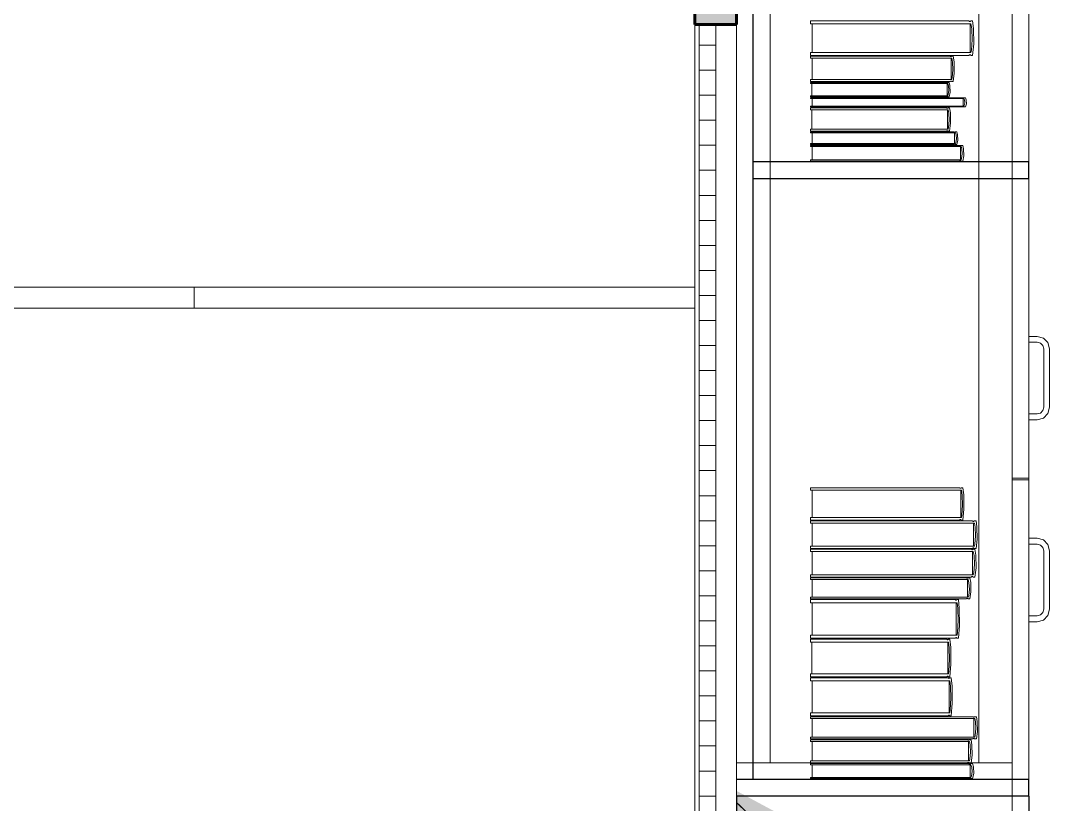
# Model space of a CAD drawing. Header units: inches. Extents: x -38 to 5698, y -33 to 92.
# Drawn here: x 303.862 to 305.097, y 34.79 to 35.729 of the extents above; entities that cross this region are included whole.
import ezdxf

# ---------------------------------------------------------------- set-up
doc = ezdxf.new("R2010")
doc.units = ezdxf.units.IN
doc.header["$MEASUREMENT"] = 0
doc.set_wipeout_variables(frame=1)
doc.linetypes.add('Wipeout_Contour', pattern=[1, 0, -1])
for name, color, linetype in [('02 _ ARQ _ ZON _ Espacio.3D', 7, 'Continuous'), ('Acabado - Muros', 7, 'Continuous'), ('Interior - Mobiliario', 7, 'Continuous'), ('Notas - Etiquetas', 251, 'Continuous')]:
    doc.layers.add(name, color=color, linetype=linetype)
doc.dimstyles.new('Estilo_Generado__8', dxfattribs={"dimtxt": 0.18, "dimasz": 0.0912, "dimexe": 0.18, "dimexo": 0.0625, "dimgap": 0, "dimtad": 0, "dimtih": 1, "dimtoh": 1, "dimdec": 4, "dimzin": 0, "dimdsep": 46, "dimcen": 0.09, "dimadec": 0, "dimazin": 0, "dimtfac": 1, "dimtdec": 4, "dimtmove": 0, "dimatfit": 3, "dimldrblk": 'ARROWHEAD_5', "dimfxl": 1, "dimtolj": 1, "dimtzin": 0, "dimarcsym": 0})

# ---------------------------------------------------------------- blocks, each defined once
blk = doc.blocks.new('ARROWHEAD_5')
at = {"linetype": 'Continuous', "lineweight": 0}
blk.add_hatch(color=0, dxfattribs=at).paths.add_polyline_path([(-1, 0.2679), (0, 0), (-1, -0.2679)])
at = {"color": 0, "linetype": 'Continuous', "lineweight": 0}
blk.add_line((0, 0), (-1, 0), dxfattribs=at)

msp = doc.modelspace()

# ---------------------------------------------------------------- linework, layer by layer
at = {"layer": '02 _ ARQ _ ZON _ Espacio.3D', "color": 254, "linetype": 'Continuous', "lineweight": 0, "flags": 128}
for points in [[(294.47, 29.75), (300.57, 29.75), (300.57, 30.8002), (301.07, 30.8001), (301.07, 30.2), (301.67, 30.1999), (301.67, 29.75), (304.67, 29.75), (304.67, 39.7505), (301.07, 39.7505), (301.07, 39), (300.57, 39), (300.57, 39.4), (294.07, 39.4)], [(307.57, 39), (307.57, 39.7505), (306.294, 39.7505), (306.294, 39.3999), (306.064, 39.4), (306.064, 39.7505), (304.72, 39.75), (304.72, 29.75), (307.57, 29.75), (307.57, 30.6)]]:
    msp.add_lwpolyline(points, dxfattribs=at)
at = {"layer": 'Interior - Mobiliario', "color": 175, "linetype": 'Continuous', "lineweight": 13}
for p, q in [((304.74, 34.82), (304.74, 36.28)), ((305.05, 36.28), (305.05, 34.82)), ((304.8087, 35.7257), (304.8087, 35.729)), ((304.8087, 35.729), (304.9984, 35.729)), ((305.0007, 35.7257), (304.8087, 35.7257)), ((304.8106, 35.6911), (304.8106, 35.7257)), ((304.9984, 35.729), (304.9986, 35.7288)), ((304.9986, 35.7288), (304.9988, 35.7285)), ((304.9988, 35.7285), (304.9991, 35.7284)), ((304.9991, 35.7284), (304.9994, 35.7283)), ((304.9994, 35.7283), (304.9997, 35.7283)), ((304.9997, 35.7283), (304.9999, 35.7284)), ((304.9998, 35.7257), (304.9998, 35.6911)), ((304.9999, 35.7284), (305.0002, 35.7286)), ((305.0002, 35.7286), (305.0005, 35.7288)), ((305.0005, 35.7288), (305.0006, 35.729)), ((305.0006, 35.729), (305.0027, 35.729)), ((305.0016, 35.7195), (305.0007, 35.7257)), ((305.0027, 35.729), (305.0037, 35.7199)), ((305.0021, 35.7069), (305.0016, 35.7195)), ((305.0037, 35.7199), (305.004, 35.7016)), ((305.0013, 35.6942), (305.0021, 35.7069)), ((305.004, 35.7016), (305.0027, 35.6878)), ((304.8087, 35.6878), (304.8087, 35.6911)), ((304.8087, 35.6911), (305.0007, 35.6911)), ((304.9993, 35.6885), (304.999, 35.6884)), ((304.9996, 35.6885), (304.9993, 35.6885)), ((304.9999, 35.6884), (304.9996, 35.6885)), ((305.0007, 35.6911), (305.0013, 35.6942)), ((304.9984, 35.6878), (304.8087, 35.6878)), ((304.8087, 35.6844), (304.8087, 35.6868)), ((304.8087, 35.6868), (304.9758, 35.6868)), ((304.9779, 35.6844), (304.8087, 35.6844)), ((304.8104, 35.6588), (304.8104, 35.6844)), ((304.9758, 35.6868), (304.976, 35.6867)), ((304.976, 35.6867), (304.9762, 35.6865)), ((304.9762, 35.6865), (304.9764, 35.6864)), ((304.9764, 35.6864), (304.9767, 35.6863)), ((304.9767, 35.6863), (304.9769, 35.6863)), ((304.9769, 35.6863), (304.9772, 35.6864)), ((304.977, 35.6844), (304.977, 35.6588)), ((304.9772, 35.6864), (304.9774, 35.6865)), ((304.9774, 35.6865), (304.9776, 35.6867)), ((304.9776, 35.6867), (304.9777, 35.6868)), ((304.9777, 35.6868), (304.9796, 35.6868)), ((304.9786, 35.6798), (304.9779, 35.6844)), ((304.9791, 35.6704), (304.9786, 35.6798)), ((304.9796, 35.6868), (304.9805, 35.6801)), ((304.9805, 35.6801), (304.9807, 35.6665)), ((304.9985, 35.688), (304.9984, 35.6878)), ((304.9988, 35.6882), (304.9985, 35.688)), ((304.999, 35.6884), (304.9988, 35.6882)), ((305.0002, 35.6883), (304.9999, 35.6884)), ((305.0004, 35.6881), (305.0002, 35.6883)), ((305.0006, 35.6878), (305.0004, 35.6881)), ((305.0027, 35.6878), (305.0006, 35.6878)), ((304.9784, 35.6611), (304.9791, 35.6704)), ((304.9807, 35.6665), (304.9796, 35.6563)), ((304.8087, 35.6563), (304.8087, 35.6588)), ((304.8087, 35.6588), (304.9779, 35.6588)), ((304.9758, 35.6563), (304.8087, 35.6563)), ((304.8087, 35.6539), (304.8087, 35.6553)), ((304.8087, 35.6553), (304.971, 35.6553)), ((304.973, 35.6539), (304.8087, 35.6539)), ((304.8103, 35.6394), (304.8103, 35.6539)), ((304.971, 35.6553), (304.9712, 35.6552)), ((304.9712, 35.6552), (304.9714, 35.6551)), ((304.9714, 35.6551), (304.9716, 35.6551)), ((304.9716, 35.6551), (304.9719, 35.655)), ((304.9719, 35.655), (304.9721, 35.655)), ((304.9721, 35.655), (304.9724, 35.6551)), ((304.9722, 35.6539), (304.9722, 35.6394)), ((304.9724, 35.6551), (304.9726, 35.6552)), ((304.9726, 35.6552), (304.9728, 35.6553)), ((304.9728, 35.6553), (304.9729, 35.6553)), ((304.9729, 35.6553), (304.9747, 35.6553)), ((304.9738, 35.6513), (304.973, 35.6539)), ((304.9747, 35.6553), (304.9756, 35.6515)), ((304.9756, 35.6515), (304.9758, 35.6438)), ((304.9759, 35.6564), (304.9758, 35.6563)), ((304.9761, 35.6566), (304.9759, 35.6564)), ((304.9764, 35.6568), (304.9761, 35.6566)), ((304.9766, 35.6568), (304.9764, 35.6568)), ((304.9769, 35.6568), (304.9766, 35.6568)), ((304.9771, 35.6568), (304.9769, 35.6568)), ((304.9773, 35.6567), (304.9771, 35.6568)), ((304.9776, 35.6565), (304.9773, 35.6567)), ((304.9777, 35.6563), (304.9776, 35.6565)), ((304.9796, 35.6563), (304.9777, 35.6563)), ((304.9779, 35.6588), (304.9784, 35.6611)), ((304.8087, 35.638), (304.8087, 35.6394)), ((304.8087, 35.6394), (304.973, 35.6394)), ((304.973, 35.6394), (304.9735, 35.6407)), ((304.9735, 35.6407), (304.9742, 35.646)), ((304.9742, 35.646), (304.9738, 35.6513)), ((304.9758, 35.6438), (304.9747, 35.638)), ((304.971, 35.638), (304.8087, 35.638)), ((304.8087, 35.6361), (304.8087, 35.637)), ((304.8087, 35.637), (304.99, 35.637)), ((304.9922, 35.6361), (304.8087, 35.6361)), ((304.8087, 35.626), (304.8087, 35.6268)), ((304.8087, 35.6268), (304.9922, 35.6268)), ((304.8105, 35.6268), (304.8105, 35.6361)), ((304.9711, 35.638), (304.971, 35.638)), ((304.9713, 35.6381), (304.9711, 35.638)), ((304.9716, 35.6382), (304.9713, 35.6381)), ((304.9718, 35.6383), (304.9716, 35.6382)), ((304.9721, 35.6383), (304.9718, 35.6383)), ((304.9723, 35.6382), (304.9721, 35.6383)), ((304.9725, 35.6382), (304.9723, 35.6382)), ((304.9728, 35.6381), (304.9725, 35.6382)), ((304.9729, 35.638), (304.9728, 35.6381)), ((304.9747, 35.638), (304.9729, 35.638)), ((304.99, 35.637), (304.9902, 35.6369)), ((304.9902, 35.6369), (304.9904, 35.6368)), ((304.9904, 35.6368), (304.9907, 35.6368)), ((304.9907, 35.6368), (304.9909, 35.6368)), ((304.9909, 35.6368), (304.9912, 35.6368)), ((304.9912, 35.6368), (304.9915, 35.6368)), ((304.9913, 35.6361), (304.9913, 35.6268)), ((304.9915, 35.6368), (304.9917, 35.6369)), ((304.9917, 35.6369), (304.992, 35.6369)), ((304.992, 35.6369), (304.9921, 35.637)), ((304.9921, 35.637), (304.9941, 35.637)), ((304.9931, 35.6344), (304.9922, 35.6361)), ((304.9922, 35.6268), (304.9928, 35.6277)), ((304.9928, 35.6277), (304.9935, 35.631)), ((304.9935, 35.631), (304.9931, 35.6344)), ((304.9941, 35.637), (304.9951, 35.6346)), ((304.9953, 35.6296), (304.9941, 35.626)), ((304.9951, 35.6346), (304.9953, 35.6296)), ((304.99, 35.626), (304.8087, 35.626)), ((304.8087, 35.6227), (304.8087, 35.625)), ((304.8087, 35.625), (304.9715, 35.625)), ((304.9735, 35.6227), (304.8087, 35.6227)), ((304.8103, 35.5993), (304.8103, 35.6227)), ((304.9715, 35.625), (304.9716, 35.6248)), ((304.9716, 35.6248), (304.9719, 35.6246)), ((304.9719, 35.6246), (304.9721, 35.6245)), ((304.9721, 35.6245), (304.9723, 35.6245)), ((304.9723, 35.6245), (304.9726, 35.6245)), ((304.9726, 35.6245), (304.9728, 35.6246)), ((304.9727, 35.6227), (304.9727, 35.5993)), ((304.9728, 35.6246), (304.973, 35.6247)), ((304.973, 35.6247), (304.9733, 35.6248)), ((304.9733, 35.6248), (304.9733, 35.625)), ((304.9733, 35.625), (304.9752, 35.625)), ((304.9743, 35.6185), (304.9735, 35.6227)), ((304.9747, 35.61), (304.9743, 35.6185)), ((304.9752, 35.625), (304.9761, 35.6188)), ((304.9761, 35.6188), (304.9763, 35.6064)), ((304.9901, 35.626), (304.99, 35.626)), ((304.9903, 35.6261), (304.9901, 35.626)), ((304.9906, 35.6261), (304.9903, 35.6261)), ((304.9909, 35.6261), (304.9906, 35.6261)), ((304.9911, 35.6261), (304.9909, 35.6261)), ((304.9914, 35.6261), (304.9911, 35.6261)), ((304.9917, 35.6261), (304.9914, 35.6261)), ((304.9919, 35.626), (304.9917, 35.6261)), ((304.9921, 35.626), (304.9919, 35.626)), ((304.9941, 35.626), (304.9921, 35.626)), ((304.974, 35.6014), (304.9747, 35.61)), ((304.9763, 35.6064), (304.9752, 35.5971)), ((304.8087, 35.5971), (304.8087, 35.5993)), ((304.8087, 35.5993), (304.9735, 35.5993)), ((304.9715, 35.5971), (304.8087, 35.5971)), ((304.8087, 35.5949), (304.8087, 35.5961)), ((304.8087, 35.5961), (304.98, 35.5961)), ((304.9821, 35.5949), (304.8087, 35.5949)), ((304.8104, 35.5822), (304.8104, 35.5949)), ((304.9716, 35.5972), (304.9715, 35.5971)), ((304.9718, 35.5974), (304.9716, 35.5972)), ((304.972, 35.5975), (304.9718, 35.5974)), ((304.9723, 35.5975), (304.972, 35.5975)), ((304.9725, 35.5975), (304.9723, 35.5975)), ((304.9728, 35.5975), (304.9725, 35.5975)), ((304.973, 35.5974), (304.9728, 35.5975)), ((304.9732, 35.5972), (304.973, 35.5974)), ((304.9733, 35.5971), (304.9732, 35.5972)), ((304.9752, 35.5971), (304.9733, 35.5971)), ((304.9735, 35.5993), (304.974, 35.6014)), ((304.98, 35.5961), (304.9801, 35.596)), ((304.9801, 35.596), (304.9804, 35.5959)), ((304.9804, 35.5959), (304.9806, 35.5958)), ((304.9806, 35.5958), (304.9809, 35.5958)), ((304.9809, 35.5958), (304.9811, 35.5958)), ((304.9811, 35.5958), (304.9814, 35.5959)), ((304.9812, 35.5949), (304.9812, 35.5822)), ((304.9814, 35.5959), (304.9816, 35.5959)), ((304.9816, 35.5959), (304.9818, 35.596)), ((304.9818, 35.596), (304.9819, 35.5961)), ((304.9819, 35.5961), (304.9838, 35.5961)), ((304.9829, 35.5926), (304.9821, 35.5949)), ((304.9833, 35.5879), (304.9829, 35.5926)), ((304.9838, 35.5961), (304.9848, 35.5928)), ((304.9848, 35.5928), (304.985, 35.586)), ((304.8087, 35.5809), (304.8087, 35.5822)), ((304.8087, 35.5822), (304.9821, 35.5822)), ((304.98, 35.5809), (304.8087, 35.5809)), ((304.8087, 35.5784), (304.8087, 35.5799)), ((304.8087, 35.5799), (304.9869, 35.5799)), ((304.989, 35.5784), (304.8087, 35.5784)), ((304.9801, 35.581), (304.98, 35.5809)), ((304.9803, 35.5811), (304.9801, 35.581)), ((304.9806, 35.5812), (304.9803, 35.5811)), ((304.9808, 35.5812), (304.9806, 35.5812)), ((304.9811, 35.5812), (304.9808, 35.5812)), ((304.9813, 35.5812), (304.9811, 35.5812)), ((304.9816, 35.5811), (304.9813, 35.5812)), ((304.9818, 35.581), (304.9816, 35.5811)), ((304.9819, 35.5809), (304.9818, 35.581)), ((304.9838, 35.5809), (304.9819, 35.5809)), ((304.9821, 35.5822), (304.9826, 35.5833)), ((304.9826, 35.5833), (304.9833, 35.5879)), ((304.985, 35.586), (304.9838, 35.5809)), ((304.9869, 35.5799), (304.987, 35.5798)), ((304.987, 35.5798), (304.9872, 35.5797)), ((304.9872, 35.5797), (304.9875, 35.5797)), ((304.9875, 35.5797), (304.9878, 35.5796)), ((304.9878, 35.5796), (304.988, 35.5796)), ((304.988, 35.5796), (304.9883, 35.5797)), ((304.9883, 35.5797), (304.9885, 35.5798)), ((304.9885, 35.5798), (304.9888, 35.5799)), ((304.9888, 35.5799), (304.9889, 35.5799)), ((304.9889, 35.5799), (304.9909, 35.5799)), ((304.9899, 35.5756), (304.989, 35.5784)), ((304.9909, 35.5799), (304.9919, 35.5758)), ((304.9903, 35.5698), (304.9899, 35.5756)), ((304.9919, 35.5758), (304.9921, 35.5673)), ((304.67, 35.4099), (303.47, 35.4099)), ((304.07, 35.3849), (304.07, 35.4099)), ((304.67, 35.3849), (304.67, 35.4099)), ((305.08, 35.351), (305.07, 35.351)), ((305.07, 35.351), (305.07, 35.344)), ((305.07, 35.344), (305.08, 35.344)), ((305.0875, 35.349), (305.08, 35.351)), ((305.08, 35.344), (305.084, 35.3429)), ((305.084, 35.3429), (305.0869, 35.34)), ((305.093, 35.3435), (305.0875, 35.349)), ((305.095, 35.336), (305.093, 35.3435)), ((305.0869, 35.34), (305.088, 35.336)), ((305.088, 35.336), (305.088, 35.266)), ((305.095, 35.266), (305.095, 35.336)), ((305.08, 35.258), (305.07, 35.258)), ((305.07, 35.258), (305.07, 35.251)), ((305.084, 35.2591), (305.08, 35.258)), ((305.0869, 35.262), (305.084, 35.2591)), ((305.088, 35.266), (305.0869, 35.262)), ((305.0875, 35.253), (305.093, 35.2585)), ((305.093, 35.2585), (305.095, 35.266)), ((305.07, 35.251), (305.08, 35.251)), ((305.08, 35.251), (305.0875, 35.253)), ((305.07, 35.181), (305.05, 35.181)), ((305.07, 35.179), (305.05, 35.179)), ((304.8087, 35.1665), (304.8087, 35.1696)), ((304.8087, 35.1696), (304.9872, 35.1696)), ((304.9894, 35.1665), (304.8087, 35.1665)), ((304.8105, 35.1339), (304.8105, 35.1665)), ((304.9872, 35.1696), (304.9873, 35.1694)), ((304.9873, 35.1694), (304.9876, 35.1692)), ((304.9876, 35.1692), (304.9878, 35.169)), ((304.9878, 35.169), (304.9881, 35.169)), ((304.9881, 35.169), (304.9884, 35.169)), ((304.9884, 35.169), (304.9886, 35.1691)), ((304.9885, 35.1665), (304.9885, 35.1339)), ((304.9886, 35.1691), (304.9889, 35.1692)), ((304.9889, 35.1692), (304.9891, 35.1695)), ((304.9891, 35.1695), (304.9892, 35.1696)), ((304.9892, 35.1696), (304.9912, 35.1696)), ((304.9902, 35.1607), (304.9894, 35.1665)), ((304.9907, 35.1487), (304.9902, 35.1607)), ((304.9912, 35.1696), (304.9922, 35.1611)), ((304.9922, 35.1611), (304.9924, 35.1437)), ((304.9899, 35.1368), (304.9907, 35.1487)), ((304.8087, 35.1308), (304.8087, 35.1339)), ((304.8087, 35.1339), (304.9894, 35.1339)), ((304.9894, 35.1339), (304.9899, 35.1368)), ((304.9924, 35.1437), (304.9912, 35.1308)), ((304.9872, 35.1308), (304.8087, 35.1308)), ((304.8087, 35.1271), (304.8087, 35.1298)), ((304.8087, 35.1298), (305.0024, 35.1298)), ((305.0048, 35.1271), (304.8087, 35.1271)), ((304.8107, 35.0995), (304.8107, 35.1271)), ((304.9873, 35.1309), (304.9872, 35.1308)), ((304.9875, 35.1311), (304.9873, 35.1309)), ((304.9878, 35.1313), (304.9875, 35.1311)), ((304.988, 35.1314), (304.9878, 35.1313)), ((304.9883, 35.1314), (304.988, 35.1314)), ((304.9886, 35.1313), (304.9883, 35.1314)), ((304.9888, 35.1312), (304.9886, 35.1313)), ((304.9891, 35.131), (304.9888, 35.1312)), ((304.9892, 35.1308), (304.9891, 35.131)), ((304.9912, 35.1308), (304.9892, 35.1308)), ((305.0024, 35.1298), (305.0026, 35.1296)), ((305.0026, 35.1296), (305.0029, 35.1294)), ((305.0029, 35.1294), (305.0031, 35.1293)), ((305.0031, 35.1293), (305.0034, 35.1292)), ((305.0034, 35.1292), (305.0037, 35.1292)), ((305.0037, 35.1292), (305.004, 35.1293)), ((305.0038, 35.1271), (305.0038, 35.0995)), ((305.004, 35.1293), (305.0043, 35.1294)), ((305.0043, 35.1294), (305.0045, 35.1296)), ((305.0045, 35.1296), (305.0046, 35.1298)), ((305.0046, 35.1298), (305.0068, 35.1298)), ((305.0057, 35.1222), (305.0048, 35.1271)), ((305.0062, 35.1121), (305.0057, 35.1222)), ((305.0068, 35.1298), (305.0079, 35.1225)), ((305.0079, 35.1225), (305.0081, 35.1078)), ((305.0054, 35.102), (305.0062, 35.1121)), ((305.07, 35.109), (305.08, 35.109)), ((305.07, 35.102), (305.07, 35.109)), ((305.08, 35.109), (305.0875, 35.107)), ((304.8087, 35.0969), (304.8087, 35.0995)), ((304.8087, 35.0995), (305.0048, 35.0995)), ((305.0024, 35.0969), (304.8087, 35.0969)), ((304.8087, 35.0932), (304.8087, 35.0959)), ((304.8087, 35.0959), (305.0012, 35.0959)), ((305.0012, 35.0959), (305.0013, 35.0957)), ((305.0013, 35.0957), (305.0016, 35.0955)), ((305.0025, 35.097), (305.0024, 35.0969)), ((305.0028, 35.0972), (305.0025, 35.097)), ((305.0031, 35.0973), (305.0028, 35.0972)), ((305.003, 35.0956), (305.0032, 35.0958)), ((305.0034, 35.0974), (305.0031, 35.0973)), ((305.0032, 35.0958), (305.0033, 35.0959)), ((305.0033, 35.0959), (305.0055, 35.0959)), ((305.0036, 35.0974), (305.0034, 35.0974)), ((305.0039, 35.0974), (305.0036, 35.0974)), ((305.0042, 35.0972), (305.0039, 35.0974)), ((305.0045, 35.0971), (305.0042, 35.0972)), ((305.0046, 35.0969), (305.0045, 35.0971)), ((305.0068, 35.0969), (305.0046, 35.0969)), ((305.0048, 35.0995), (305.0054, 35.102)), ((305.0055, 35.0959), (305.0066, 35.0886)), ((305.0081, 35.1078), (305.0068, 35.0969)), ((305.08, 35.102), (305.07, 35.102)), ((305.084, 35.1009), (305.08, 35.102)), ((305.0869, 35.098), (305.084, 35.1009)), ((305.088, 35.094), (305.0869, 35.098)), ((305.0875, 35.107), (305.093, 35.1015)), ((305.093, 35.1015), (305.095, 35.094)), ((305.0035, 35.0932), (304.8087, 35.0932)), ((304.8106, 35.0652), (304.8106, 35.0932)), ((305.0016, 35.0955), (305.0018, 35.0954)), ((305.0018, 35.0954), (305.0021, 35.0953)), ((305.0021, 35.0953), (305.0024, 35.0953)), ((305.0024, 35.0953), (305.0027, 35.0954)), ((305.0025, 35.0932), (305.0025, 35.0652)), ((305.0027, 35.0954), (305.003, 35.0956)), ((305.0044, 35.0882), (305.0035, 35.0932)), ((305.0049, 35.0779), (305.0044, 35.0882)), ((305.0066, 35.0886), (305.0068, 35.0736)), ((305.088, 35.024), (305.088, 35.094)), ((305.095, 35.094), (305.095, 35.024)), ((305.0041, 35.0677), (305.0049, 35.0779)), ((305.0068, 35.0736), (305.0055, 35.0625)), ((304.8087, 35.0625), (304.8087, 35.0652)), ((304.8087, 35.0652), (305.0035, 35.0652)), ((305.0012, 35.0625), (304.8087, 35.0625)), ((304.8087, 35.0595), (304.8087, 35.0615)), ((304.8087, 35.0615), (304.9952, 35.0615)), ((304.9975, 35.0595), (304.8087, 35.0595)), ((304.8106, 35.0384), (304.8106, 35.0595)), ((304.9952, 35.0615), (304.9954, 35.0614)), ((304.9954, 35.0614), (304.9956, 35.0612)), ((304.9956, 35.0612), (304.9959, 35.0611)), ((304.9959, 35.0611), (304.9962, 35.0611)), ((304.9962, 35.0611), (304.9965, 35.0611)), ((304.9965, 35.0611), (304.9967, 35.0611)), ((304.9966, 35.0595), (304.9966, 35.0384)), ((304.9967, 35.0611), (304.997, 35.0612)), ((304.997, 35.0612), (304.9973, 35.0614)), ((304.9973, 35.0614), (304.9974, 35.0615)), ((304.9974, 35.0615), (304.9994, 35.0615)), ((304.9984, 35.0557), (304.9975, 35.0595)), ((304.9994, 35.0615), (305.0005, 35.056)), ((305.0013, 35.0626), (305.0012, 35.0625)), ((305.0015, 35.0628), (305.0013, 35.0626)), ((305.0018, 35.063), (305.0015, 35.0628)), ((305.0021, 35.063), (305.0018, 35.063)), ((305.0024, 35.063), (305.0021, 35.063)), ((305.0026, 35.063), (305.0024, 35.063)), ((305.0029, 35.0629), (305.0026, 35.063)), ((305.0032, 35.0627), (305.0029, 35.0629)), ((305.0033, 35.0625), (305.0032, 35.0627)), ((305.0055, 35.0625), (305.0033, 35.0625)), ((305.0035, 35.0652), (305.0041, 35.0677)), ((304.9981, 35.0403), (304.9989, 35.048)), ((304.9989, 35.048), (304.9984, 35.0557)), ((305.0005, 35.056), (305.0007, 35.0448)), ((304.8087, 35.0364), (304.8087, 35.0384)), ((304.8087, 35.0384), (304.9975, 35.0384)), ((304.9952, 35.0364), (304.8087, 35.0364)), ((304.8087, 35.0317), (304.8087, 35.0354)), ((304.8087, 35.0354), (304.982, 35.0354)), ((304.982, 35.0354), (304.9821, 35.0352)), ((304.9821, 35.0352), (304.9824, 35.0349)), ((304.9824, 35.0349), (304.9826, 35.0347)), ((304.9826, 35.0347), (304.9829, 35.0347)), ((304.9829, 35.0347), (304.9831, 35.0347)), ((304.9831, 35.0347), (304.9834, 35.0348)), ((304.9834, 35.0348), (304.9836, 35.035)), ((304.9836, 35.035), (304.9838, 35.0352)), ((304.9838, 35.0352), (304.9839, 35.0354)), ((304.9839, 35.0354), (304.9859, 35.0354)), ((304.9859, 35.0354), (304.9868, 35.0253)), ((304.9954, 35.0365), (304.9952, 35.0364)), ((304.9956, 35.0367), (304.9954, 35.0365)), ((304.9959, 35.0368), (304.9956, 35.0367)), ((304.9961, 35.0368), (304.9959, 35.0368)), ((304.9964, 35.0368), (304.9961, 35.0368)), ((304.9967, 35.0368), (304.9964, 35.0368)), ((304.997, 35.0367), (304.9967, 35.0368)), ((304.9972, 35.0366), (304.997, 35.0367)), ((304.9974, 35.0364), (304.9972, 35.0366)), ((304.9994, 35.0364), (304.9974, 35.0364)), ((304.9975, 35.0384), (304.9981, 35.0403)), ((305.0007, 35.0448), (304.9994, 35.0364)), ((304.9841, 35.0317), (304.8087, 35.0317)), ((304.8104, 34.9928), (304.8104, 35.0317)), ((304.9832, 35.0317), (304.9832, 34.9928)), ((304.9849, 35.0248), (304.9841, 35.0317)), ((304.9854, 35.0105), (304.9849, 35.0248)), ((304.9868, 35.0253), (304.9871, 35.0046)), ((305.0869, 35.02), (305.088, 35.024)), ((305.095, 35.024), (305.093, 35.0165)), ((304.9846, 34.9963), (304.9854, 35.0105)), ((305.07, 35.016), (305.08, 35.016)), ((305.07, 35.009), (305.07, 35.016)), ((305.08, 35.016), (305.084, 35.0171)), ((305.0875, 35.011), (305.08, 35.009)), ((305.084, 35.0171), (305.0869, 35.02)), ((305.093, 35.0165), (305.0875, 35.011)), ((304.9871, 35.0046), (304.9859, 34.9891)), ((305.08, 35.009), (305.07, 35.009)), ((304.8087, 34.9891), (304.8087, 34.9928)), ((304.8087, 34.9928), (304.9841, 34.9928)), ((304.982, 34.9891), (304.8087, 34.9891)), ((304.8087, 34.9845), (304.8087, 34.9881)), ((304.8087, 34.9881), (304.9719, 34.9881)), ((304.9719, 34.9881), (304.9721, 34.9879)), ((304.9721, 34.9879), (304.9723, 34.9876)), ((304.9723, 34.9876), (304.9725, 34.9874)), ((304.9725, 34.9874), (304.9728, 34.9874)), ((304.9728, 34.9874), (304.973, 34.9874)), ((304.973, 34.9874), (304.9732, 34.9875)), ((304.9732, 34.9875), (304.9735, 34.9877)), ((304.9735, 34.9877), (304.9737, 34.9879)), ((304.9737, 34.9879), (304.9738, 34.9881)), ((304.9738, 34.9881), (304.9756, 34.9881)), ((304.9756, 34.9881), (304.9765, 34.9782)), ((304.9821, 34.9893), (304.982, 34.9891)), ((304.9823, 34.9896), (304.9821, 34.9893)), ((304.9825, 34.9898), (304.9823, 34.9896)), ((304.9828, 34.9899), (304.9825, 34.9898)), ((304.9831, 34.9899), (304.9828, 34.9899)), ((304.9833, 34.9898), (304.9831, 34.9899)), ((304.9836, 34.9896), (304.9833, 34.9898)), ((304.9838, 34.9894), (304.9836, 34.9896)), ((304.9839, 34.9891), (304.9838, 34.9894)), ((304.9859, 34.9891), (304.9839, 34.9891)), ((304.9841, 34.9928), (304.9846, 34.9963)), ((304.9739, 34.9845), (304.8087, 34.9845)), ((304.8103, 34.9465), (304.8103, 34.9845)), ((304.9731, 34.9845), (304.9731, 34.9465)), ((304.9747, 34.9777), (304.9739, 34.9845)), ((304.9751, 34.9638), (304.9747, 34.9777)), ((304.9765, 34.9782), (304.9767, 34.9579)), ((304.9744, 34.9499), (304.9751, 34.9638)), ((304.9739, 34.9465), (304.9744, 34.9499)), ((304.9767, 34.9579), (304.9756, 34.9428)), ((304.8087, 34.9428), (304.8087, 34.9465)), ((304.8087, 34.9465), (304.9739, 34.9465)), ((304.9719, 34.9428), (304.8087, 34.9428)), ((304.8087, 34.9382), (304.8087, 34.9418)), ((304.8087, 34.9418), (304.9735, 34.9418)), ((304.9755, 34.9382), (304.8087, 34.9382)), ((304.8104, 34.8998), (304.8104, 34.9382)), ((304.972, 34.943), (304.9719, 34.9428)), ((304.9722, 34.9433), (304.972, 34.943)), ((304.9725, 34.9435), (304.9722, 34.9433)), ((304.9727, 34.9436), (304.9725, 34.9435)), ((304.973, 34.9436), (304.9727, 34.9436)), ((304.9732, 34.9435), (304.973, 34.9436)), ((304.9734, 34.9433), (304.9732, 34.9435)), ((304.9736, 34.9431), (304.9734, 34.9433)), ((304.9735, 34.9418), (304.9736, 34.9416)), ((304.9738, 34.9428), (304.9736, 34.9431)), ((304.9736, 34.9416), (304.9738, 34.9413)), ((304.9756, 34.9428), (304.9738, 34.9428)), ((304.9738, 34.9413), (304.9741, 34.9412)), ((304.9741, 34.9412), (304.9743, 34.9411)), ((304.9743, 34.9411), (304.9746, 34.9411)), ((304.9746, 34.9411), (304.9748, 34.9412)), ((304.9746, 34.9382), (304.9746, 34.8998)), ((304.9748, 34.9412), (304.975, 34.9414)), ((304.975, 34.9414), (304.9752, 34.9417)), ((304.9752, 34.9417), (304.9753, 34.9418)), ((304.9753, 34.9418), (304.9772, 34.9418)), ((304.9763, 34.9313), (304.9755, 34.9382)), ((304.9772, 34.9418), (304.9781, 34.9318)), ((304.9767, 34.9173), (304.9763, 34.9313)), ((304.9781, 34.9318), (304.9783, 34.9114)), ((304.976, 34.9032), (304.9767, 34.9173)), ((304.9783, 34.9114), (304.9772, 34.8961)), ((304.8087, 34.8961), (304.8087, 34.8998)), ((304.8087, 34.8998), (304.9755, 34.8998)), ((304.9755, 34.8998), (304.976, 34.9032)), ((304.9735, 34.8961), (304.8087, 34.8961)), ((304.8087, 34.893), (304.8087, 34.8951)), ((304.8087, 34.8951), (305.0029, 34.8951)), ((305.0053, 34.893), (304.8087, 34.893)), ((304.8107, 34.8707), (304.8107, 34.893)), ((304.9736, 34.8963), (304.9735, 34.8961)), ((304.9738, 34.8966), (304.9736, 34.8963)), ((304.974, 34.8968), (304.9738, 34.8966)), ((304.9742, 34.8969), (304.974, 34.8968)), ((304.9745, 34.8969), (304.9742, 34.8969)), ((304.9747, 34.8968), (304.9745, 34.8969)), ((304.975, 34.8966), (304.9747, 34.8968)), ((304.9752, 34.8964), (304.975, 34.8966)), ((304.9753, 34.8961), (304.9752, 34.8964)), ((304.9772, 34.8961), (304.9753, 34.8961)), ((305.0029, 34.8951), (305.0031, 34.895)), ((305.0031, 34.895), (305.0033, 34.8948)), ((305.0033, 34.8948), (305.0036, 34.8947)), ((305.0036, 34.8947), (305.0039, 34.8947)), ((305.0039, 34.8947), (305.0042, 34.8947)), ((305.0042, 34.8947), (305.0045, 34.8947)), ((305.0043, 34.893), (305.0043, 34.8707)), ((305.0045, 34.8947), (305.0047, 34.8948)), ((305.0047, 34.8948), (305.005, 34.895)), ((305.005, 34.895), (305.0051, 34.8951)), ((305.0051, 34.8951), (305.0072, 34.8951)), ((305.0062, 34.889), (305.0053, 34.893)), ((305.0067, 34.8808), (305.0062, 34.889)), ((305.0072, 34.8951), (305.0083, 34.8893)), ((305.0083, 34.8893), (305.0086, 34.8774)), ((305.0059, 34.8727), (305.0067, 34.8808)), ((305.0086, 34.8774), (305.0072, 34.8685)), ((304.8087, 34.8685), (304.8087, 34.8707)), ((304.8087, 34.8707), (305.0053, 34.8707)), ((305.0029, 34.8685), (304.8087, 34.8685)), ((304.8087, 34.8653), (304.8087, 34.8675)), ((304.8087, 34.8675), (304.9966, 34.8675)), ((304.9989, 34.8653), (304.8087, 34.8653)), ((304.8106, 34.8421), (304.8106, 34.8653)), ((304.9966, 34.8675), (304.9968, 34.8674)), ((304.9968, 34.8674), (304.997, 34.8672)), ((304.997, 34.8672), (304.9973, 34.8671)), ((304.9973, 34.8671), (304.9976, 34.8671)), ((304.9976, 34.8671), (304.9979, 34.8671)), ((304.9979, 34.8671), (304.9981, 34.8671)), ((304.9979, 34.8653), (304.9979, 34.8421)), ((304.9981, 34.8671), (304.9984, 34.8673)), ((304.9984, 34.8673), (304.9986, 34.8674)), ((304.9986, 34.8674), (304.9987, 34.8675)), ((304.9987, 34.8675), (305.0008, 34.8675)), ((304.9998, 34.8612), (304.9989, 34.8653)), ((305.0003, 34.8527), (304.9998, 34.8612)), ((305.0008, 34.8675), (305.0019, 34.8615)), ((305.0019, 34.8615), (305.0021, 34.8491)), ((305.003, 34.8686), (305.0029, 34.8685)), ((305.0033, 34.8688), (305.003, 34.8686)), ((305.0035, 34.8689), (305.0033, 34.8688)), ((305.0038, 34.869), (305.0035, 34.8689)), ((305.0041, 34.869), (305.0038, 34.869)), ((305.0044, 34.8689), (305.0041, 34.869)), ((305.0047, 34.8688), (305.0044, 34.8689)), ((305.0049, 34.8687), (305.0047, 34.8688)), ((305.0051, 34.8685), (305.0049, 34.8687)), ((305.0072, 34.8685), (305.0051, 34.8685)), ((305.0053, 34.8707), (305.0059, 34.8727)), ((304.9995, 34.8442), (305.0003, 34.8527)), ((305.0021, 34.8491), (305.0008, 34.8399)), ((305.01, 34.84), (304.76, 34.84)), ((304.8087, 34.8399), (304.8087, 34.8421)), ((304.8087, 34.8421), (304.9989, 34.8421)), ((304.9966, 34.8399), (304.8087, 34.8399)), ((304.8087, 34.8374), (304.8087, 34.8389)), ((304.8087, 34.8389), (304.9984, 34.8389)), ((305.0007, 34.8374), (304.8087, 34.8374)), ((304.9967, 34.84), (304.9966, 34.8399)), ((304.997, 34.8401), (304.9967, 34.84)), ((304.9972, 34.8403), (304.997, 34.8401)), ((304.9975, 34.8403), (304.9972, 34.8403)), ((304.9978, 34.8403), (304.9975, 34.8403)), ((304.9981, 34.8403), (304.9978, 34.8403)), ((304.9983, 34.8402), (304.9981, 34.8403)), ((304.9986, 34.84), (304.9983, 34.8402)), ((304.9984, 34.8389), (304.9986, 34.8388)), ((304.9987, 34.8399), (304.9986, 34.84)), ((304.9986, 34.8388), (304.9988, 34.8387)), ((305.0008, 34.8399), (304.9987, 34.8399)), ((304.9988, 34.8387), (304.9991, 34.8386)), ((304.9989, 34.8421), (304.9995, 34.8442)), ((304.9991, 34.8386), (304.9994, 34.8386)), ((304.9994, 34.8386), (304.9997, 34.8386)), ((304.9997, 34.8386), (304.9999, 34.8386)), ((304.9999, 34.8386), (305.0002, 34.8387)), ((305.0002, 34.8387), (305.0005, 34.8388)), ((305.0005, 34.8388), (305.0006, 34.8389)), ((305.0006, 34.8389), (305.0027, 34.8389)), ((305.0016, 34.8348), (305.0007, 34.8374)), ((305.0027, 34.8389), (305.0037, 34.835)), ((305.05, 34.84), (305.01, 34.84)), ((305.0021, 34.8293), (305.0016, 34.8348)), ((305.0037, 34.835), (305.004, 34.827)), ((305.05, 34.82), (304.74, 34.82))]:
    msp.add_line(p, q, dxfattribs=at)
at = {"layer": 'Interior - Mobiliario', "color": 175, "linetype": 'Continuous', "lineweight": 13, "flags": 128}
msp.add_lwpolyline([(304.67, 35.3849), (303.47, 35.3849), (303.47, 35.7849), (304.67, 35.7849)], close=True, dxfattribs=at)

# ---------------------------------------------------------------- next in the draw order: wipeouts: each hides what was drawn before it
at = {"color": 254, "linetype": 'Wipeout_Contour', "lineweight": 0, "ltscale": 9759.364432}
msp.add_wipeout([(305.07, 35.56), (304.74, 35.56), (304.74, 35.54), (305.07, 35.54)], dxfattribs=at).dxf.layer = 'Interior - Mobiliario'

# ---------------------------------------------------------------- next in the draw order: linework, layer by layer
at = {"layer": 'Interior - Mobiliario', "color": 175, "linetype": 'Continuous', "lineweight": 13}
for p, q in [((304.76, 36.26), (304.76, 34.84)), ((305.01, 34.84), (305.01, 36.26)), ((305.05, 36.26), (305.05, 34.84)), ((305.05, 35.56), (305.05, 35.919)), ((305.07, 35.56), (305.07, 35.919)), ((304.8105, 35.5625), (304.8105, 35.5784)), ((304.9881, 35.5784), (304.9881, 35.5625)), ((304.9896, 35.564), (304.9903, 35.5698)), ((304.9921, 35.5673), (304.9909, 35.561)), ((304.74, 35.56), (305.07, 35.56)), ((304.74, 35.54), (304.74, 35.56)), ((304.8087, 35.561), (304.8087, 35.5625)), ((304.8087, 35.5625), (304.989, 35.5625)), ((304.9869, 35.561), (304.8087, 35.561)), ((304.987, 35.5611), (304.9869, 35.561)), ((304.9872, 35.5612), (304.987, 35.5611)), ((304.9874, 35.5613), (304.9872, 35.5612)), ((304.9877, 35.5613), (304.9874, 35.5613)), ((304.988, 35.5613), (304.9877, 35.5613)), ((304.9882, 35.5613), (304.988, 35.5613)), ((304.9885, 35.5612), (304.9882, 35.5613)), ((304.9887, 35.5611), (304.9885, 35.5612)), ((304.9889, 35.561), (304.9887, 35.5611)), ((304.9909, 35.561), (304.9889, 35.561)), ((304.989, 35.5625), (304.9896, 35.564)), ((305.07, 35.56), (305.05, 35.56)), ((305.07, 35.56), (305.07, 35.54)), ((305.07, 35.56), (305.07, 35.54)), ((305.07, 35.54), (304.74, 35.54)), ((305.05, 35.54), (305.05, 35.181)), ((305.07, 35.54), (305.05, 35.54)), ((305.07, 35.54), (305.07, 35.181))]:
    msp.add_line(p, q, dxfattribs=at)
at = {"layer": 'Interior - Mobiliario', "color": 175, "linetype": 'Continuous', "lineweight": 30}
for p, q in [((304.74, 35.54), (304.74, 35.56)), ((305.07, 35.56), (304.74, 35.56)), ((305.07, 35.54), (305.07, 35.56)), ((305.07, 35.54), (304.74, 35.54))]:
    msp.add_line(p, q, dxfattribs=at)

# ---------------------------------------------------------------- next in the draw order: wipeouts: each hides what was drawn before it
at = {"color": 254, "linetype": 'Wipeout_Contour', "lineweight": 0, "ltscale": 9758.664936}
msp.add_wipeout([(304.74, 36.28), (304.72, 36.28), (304.72, 34.82), (304.74, 34.82)], dxfattribs=at).dxf.layer = 'Interior - Mobiliario'

# ---------------------------------------------------------------- next in the draw order: linework, layer by layer
at = {"layer": 'Interior - Mobiliario', "color": 175, "linetype": 'Continuous', "lineweight": 30}
for p, q in [((304.72, 34.82), (304.72, 36.28)), ((304.74, 34.82), (304.74, 36.28)), ((304.74, 34.82), (304.72, 34.82))]:
    msp.add_line(p, q, dxfattribs=at)
at = {"layer": 'Interior - Mobiliario', "color": 175, "linetype": 'Continuous', "lineweight": 13}
for p, q in [((304.72, 34.82), (304.72, 36.28)), ((304.74, 36.28), (304.74, 34.82)), ((304.72, 34.84), (304.72, 36.26)), ((304.74, 35.56), (305.07, 35.56)), ((304.74, 35.54), (304.74, 35.56)), ((305.07, 35.54), (304.74, 35.54)), ((304.76, 34.84), (304.72, 34.84)), ((304.74, 34.82), (304.72, 34.82))]:
    msp.add_line(p, q, dxfattribs=at)

# ---------------------------------------------------------------- next in the draw order: wipeouts: each hides what was drawn before it
at = {"color": 254, "linetype": 'Wipeout_Contour', "lineweight": 0, "ltscale": 9759.281756}
msp.add_wipeout([(305.07, 34.82), (304.72, 34.82), (304.72, 34.8), (305.07, 34.8)], dxfattribs=at).dxf.layer = 'Interior - Mobiliario'

# ---------------------------------------------------------------- next in the draw order: linework, layer by layer
at = {"layer": 'Interior - Mobiliario', "color": 175, "linetype": 'Continuous', "lineweight": 13}
for p, q in [((304.72, 36.3), (304.72, 34.8)), ((305.07, 34.8), (305.07, 36.3)), ((304.72, 34.82), (304.72, 36.28)), ((304.74, 34.82), (304.74, 36.28)), ((304.74, 34.82), (304.74, 36.28)), ((304.74, 34.82), (304.74, 36.28)), ((305.05, 36.28), (305.05, 34.82)), ((305.05, 36.28), (305.05, 34.82)), ((305.07, 36.28), (305.07, 34.82)), ((305.07, 36.28), (305.07, 34.82)), ((305.05, 34.82), (305.05, 35.179)), ((305.07, 34.82), (305.07, 35.179)), ((304.72, 34.8), (304.72, 34.84)), ((304.8106, 34.8224), (304.8106, 34.8374)), ((304.9998, 34.8374), (304.9998, 34.8224)), ((305.05, 34.84), (305.05, 34.8)), ((305.0013, 34.8238), (305.0021, 34.8293)), ((305.004, 34.827), (305.0027, 34.821)), ((304.72, 34.82), (305.07, 34.82)), ((304.72, 34.8), (304.72, 34.82)), ((305.07, 34.82), (304.72, 34.82)), ((305.07, 34.82), (304.74, 34.82)), ((305.05, 34.82), (304.74, 34.82)), ((305.05, 34.82), (304.74, 34.82)), ((304.8087, 34.821), (304.8087, 34.8224)), ((304.8087, 34.8224), (305.0007, 34.8224)), ((304.9984, 34.821), (304.8087, 34.821)), ((304.9985, 34.8211), (304.9984, 34.821)), ((304.9988, 34.8212), (304.9985, 34.8211)), ((304.999, 34.8213), (304.9988, 34.8212)), ((304.9993, 34.8213), (304.999, 34.8213)), ((304.9996, 34.8213), (304.9993, 34.8213)), ((304.9999, 34.8213), (304.9996, 34.8213)), ((305.0002, 34.8212), (304.9999, 34.8213)), ((305.0004, 34.8211), (305.0002, 34.8212)), ((305.0006, 34.821), (305.0004, 34.8211)), ((305.0027, 34.821), (305.0006, 34.821)), ((305.0007, 34.8224), (305.0013, 34.8238)), ((305.07, 34.82), (305.05, 34.82)), ((305.07, 34.82), (305.07, 34.8)), ((305.07, 34.8), (304.72, 34.8)), ((305.05, 34.8), (304.72, 34.8)), ((304.72, 34.8), (305.07, 34.8))]:
    msp.add_line(p, q, dxfattribs=at)
at = {"layer": 'Interior - Mobiliario', "color": 175, "linetype": 'Continuous', "lineweight": 30}
for p, q in [((304.72, 34.8), (304.72, 34.82)), ((305.07, 34.82), (304.72, 34.82)), ((305.07, 34.8), (305.07, 34.82)), ((305.07, 34.8), (304.72, 34.8))]:
    msp.add_line(p, q, dxfattribs=at)

# ---------------------------------------------------------------- next in the draw order: wipeouts: each hides what was drawn before it
at = {"color": 254, "linetype": 'Wipeout_Contour', "lineweight": 0, "ltscale": 9759.280615}
msp.add_wipeout([(305.07, 34.78), (305.07, 34.8), (304.72, 34.8), (304.72, 34.78)], dxfattribs=at).dxf.layer = 'Interior - Mobiliario'

# ---------------------------------------------------------------- next in the draw order: linework, layer by layer
at = {"layer": 'Interior - Mobiliario', "color": 175, "linetype": 'Continuous', "lineweight": 30}
for p, q in [((305.07, 34.8), (304.72, 34.8)), ((304.72, 34.8), (304.72, 34.78)), ((305.07, 34.8), (305.07, 34.78))]:
    msp.add_line(p, q, dxfattribs=at)
at = {"layer": 'Interior - Mobiliario', "color": 175, "linetype": 'Continuous', "lineweight": 13}
for p, q in [((304.72, 34.8), (304.72, 34.78)), ((305.07, 34.8), (304.72, 34.8)), ((304.72, 34.8), (304.72, 34.76)), ((305.05, 34.8), (304.72, 34.8)), ((304.72, 33.3), (304.72, 34.8)), ((304.72, 34.8), (305.07, 34.8)), ((305.05, 34.76), (305.05, 34.8)), ((305.07, 34.78), (305.07, 34.8)), ((305.07, 34.8), (305.07, 33.3))]:
    msp.add_line(p, q, dxfattribs=at)

# ---------------------------------------------------------------- next in the draw order: leaders
at = {"layer": 'Notas - Etiquetas', "color": 8, "linetype": 'Continuous', "lineweight": 13, "annotation_type": 0, "has_hookline": 1, "hookline_direction": 1, "text_width": 1.9482, "horizontal_direction": (0, 1, 0)}
msp.add_leader([(304.685, 34.825), (304.8475, 34.6717), (304.8475, 32.2016)], dimstyle='Estilo_Generado__8', dxfattribs=at)

# ---------------------------------------------------------------- next in the draw order: wipeouts: each hides what was drawn before it
at = {"color": 254, "linetype": 'Wipeout_Contour', "lineweight": 0, "ltscale": 14637.36283}
msp.add_wipeout([(304.72, 35.7249), (304.67, 35.7249), (304.67, 33.5914), (304.703, 33.5914), (304.703, 33.5749), (304.72, 33.5749)], dxfattribs=at).dxf.layer = 'Acabado - Muros'

# ---------------------------------------------------------------- next in the draw order: linework, layer by layer
at = {"layer": 'Acabado - Muros', "color": 7, "linetype": 'Continuous', "lineweight": 60}
msp.add_line((304.72, 35.8249), (304.72, 35.7249), dxfattribs=at)
at = {"layer": 'Acabado - Muros', "color": 251, "linetype": 'Continuous', "lineweight": 13, "flags": 128}
for points in [[(304.67, 33.5914), (304.67, 35.7249)], [(304.72, 31.4249), (304.72, 33.5749), (304.72, 35.7249)]]:
    msp.add_lwpolyline(points, dxfattribs=at)

# ---------------------------------------------------------------- next in the draw order: wipeouts: each hides what was drawn before it
at = {"color": 254, "linetype": 'Wipeout_Contour', "lineweight": 0, "ltscale": 9758.434109}
msp.add_wipeout([(304.675, 35.7249), (304.675, 33.5914), (304.695, 33.5914), (304.695, 35.7249)], dxfattribs=at).dxf.layer = 'Acabado - Muros'

# ---------------------------------------------------------------- next in the draw order: hatches: boundary and pattern name
at = {"layer": 'Acabado - Muros', "linetype": 'Continuous', "lineweight": 0}
msp.add_hatch(color=254, dxfattribs=at).paths.add_polyline_path([(304.72, 35.8249), (304.67, 35.8249), (304.67, 35.7249), (304.72, 35.7249)])
h = msp.add_hatch(dxfattribs=at)
h.set_pattern_fill('CONTRACHAPADO_0002', color=254, style=0, pattern_type=2)
h.set_pattern_definition([(0, (277.500038, 6e-09), (0, 0.030000001), [])])
h.paths.add_polyline_path([(304.675, 35.7249), (304.675, 33.5914), (304.695, 33.5914), (304.695, 35.7249)])

# ---------------------------------------------------------------- next in the draw order: linework, layer by layer
at = {"layer": 'Acabado - Muros', "color": 7, "linetype": 'Continuous', "lineweight": 60}
for p in [(304.67, 35.8249), (304.72, 35.7249)]:
    msp.add_line(p, (304.67, 35.7249), dxfattribs=at)
at = {"layer": 'Acabado - Muros', "color": 7, "linetype": 'Continuous', "lineweight": 13, "flags": 128}
msp.add_lwpolyline([(304.675, 35.7249), (304.695, 35.7249), (304.695, 33.5914), (304.675, 33.5914)], close=True, dxfattribs=at)

doc.saveas('drawing.dxf')
